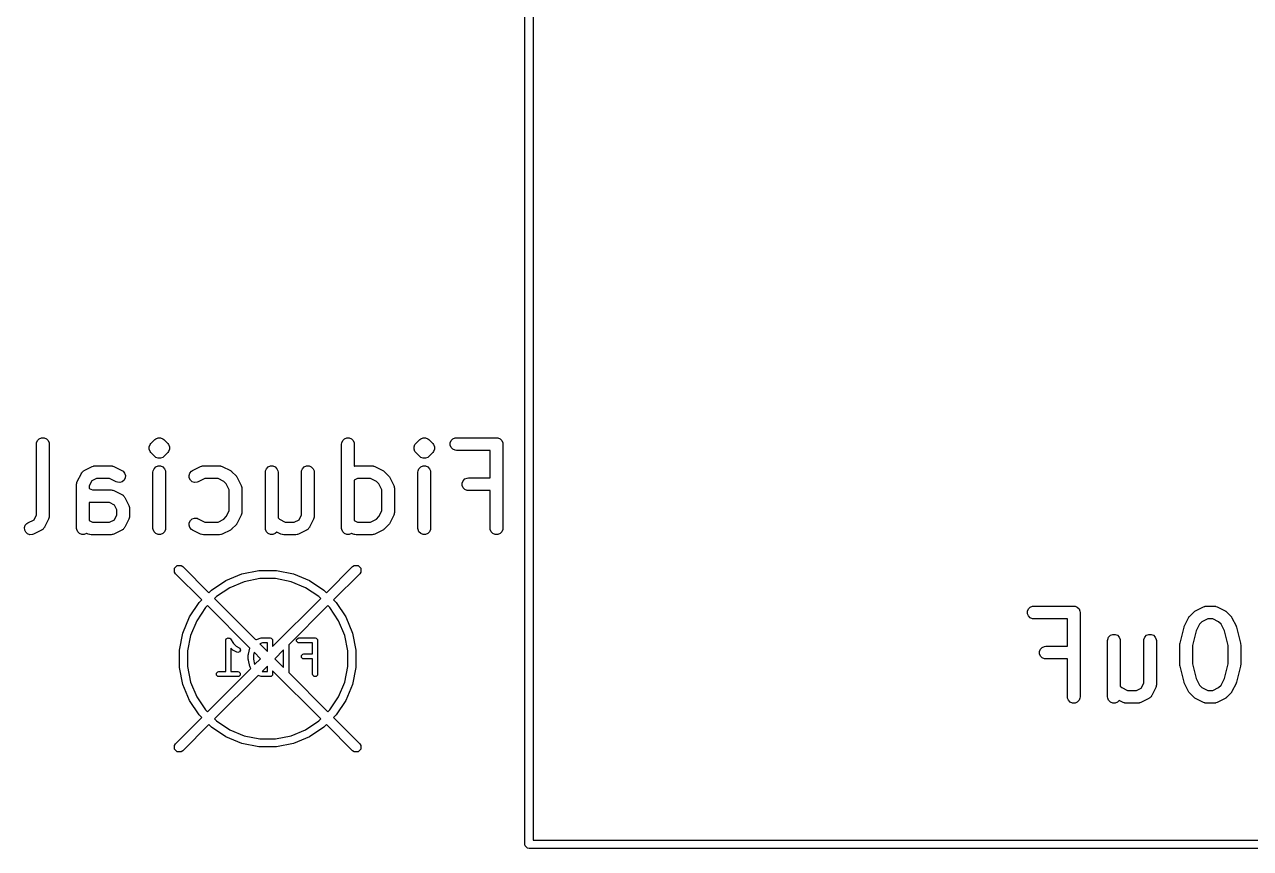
# Model space of a CAD drawing. Header units: inches. Extents: x -1.72 to 1.71, y -2.13 to 2.13.
# Drawn here: x -1.724 to -1.151, y 0.73 to 1.115 of the extents above; entities that cross this region are included whole.
import ezdxf

# ---------------------------------------------------------------- set-up
doc = ezdxf.new("R2010")
doc.units = ezdxf.units.IN
doc.header["$MEASUREMENT"] = 0
doc.layers.add('BLACK', color=250, linetype='CONTINUOUS')

msp = doc.modelspace()

# ---------------------------------------------------------------- linework, layer by layer
at = {"layer": 'BLACK', "linetype": 'CONTINUOUS'}
for p, q in [((-1.49016, 0.73228), (-1.49016, 1.99213)), ((-1.48622, 1.99016), (-1.48622, 0.73425)), ((-1.71686, 0.92156), (-1.7158, 0.922)), ((-1.7158, 0.922), (-1.71465, 0.922)), ((-1.71465, 0.922), (-1.71358, 0.92156)), ((-1.6625, 0.92156), (-1.66143, 0.922)), ((-1.66143, 0.922), (-1.66028, 0.922)), ((-1.66028, 0.922), (-1.66028, 0.922)), ((-1.66028, 0.922), (-1.65921, 0.92156)), ((-1.57438, 0.92156), (-1.57332, 0.922)), ((-1.57332, 0.922), (-1.57216, 0.922)), ((-1.57216, 0.922), (-1.5711, 0.92156)), ((-1.53876, 0.92156), (-1.5377, 0.922)), ((-1.5377, 0.922), (-1.53654, 0.922)), ((-1.53654, 0.922), (-1.53654, 0.922)), ((-1.53654, 0.922), (-1.53548, 0.92156)), ((-1.52376, 0.92156), (-1.5227, 0.922)), ((-1.5227, 0.922), (-1.52212, 0.92205)), ((-1.52212, 0.92205), (-1.50337, 0.92205)), ((-1.50337, 0.92205), (-1.5028, 0.922)), ((-1.5028, 0.922), (-1.50173, 0.92156)), ((-1.71818, 0.9191), (-1.71812, 0.91968)), ((-1.71818, 0.88605), (-1.71818, 0.9191)), ((-1.71812, 0.91968), (-1.71768, 0.92074)), ((-1.71768, 0.92074), (-1.71686, 0.92156)), ((-1.71358, 0.92156), (-1.71277, 0.92074)), ((-1.71277, 0.92074), (-1.71233, 0.91968)), ((-1.71233, 0.91968), (-1.71227, 0.9191)), ((-1.71227, 0.9191), (-1.71227, 0.88536)), ((-1.66563, 0.9178), (-1.66518, 0.91887)), ((-1.66563, 0.91665), (-1.66563, 0.9178)), ((-1.66518, 0.91559), (-1.66563, 0.91665)), ((-1.66518, 0.91887), (-1.66482, 0.91931)), ((-1.66482, 0.91931), (-1.66294, 0.92119)), ((-1.66294, 0.92119), (-1.6625, 0.92156)), ((-1.65921, 0.92156), (-1.65877, 0.92119)), ((-1.65877, 0.92119), (-1.65689, 0.91931)), ((-1.65689, 0.91931), (-1.65653, 0.91887)), ((-1.65653, 0.91887), (-1.65638, 0.91853)), ((-1.65608, 0.91665), (-1.65653, 0.91559)), ((-1.65638, 0.91853), (-1.65608, 0.9178)), ((-1.65608, 0.9178), (-1.65608, 0.91665)), ((-1.57569, 0.9191), (-1.57564, 0.91968)), ((-1.57569, 0.87973), (-1.57569, 0.9191)), ((-1.57564, 0.91968), (-1.5752, 0.92074)), ((-1.5752, 0.92074), (-1.57438, 0.92156)), ((-1.5711, 0.92156), (-1.57029, 0.92074)), ((-1.57029, 0.92074), (-1.56984, 0.91968)), ((-1.56984, 0.91968), (-1.56979, 0.9191)), ((-1.56979, 0.9191), (-1.56979, 0.90882)), ((-1.54189, 0.9178), (-1.54145, 0.91887)), ((-1.54189, 0.91665), (-1.54189, 0.9178)), ((-1.54145, 0.91559), (-1.54189, 0.91665)), ((-1.54145, 0.91887), (-1.54108, 0.91931)), ((-1.54108, 0.91931), (-1.53921, 0.92119)), ((-1.53921, 0.92119), (-1.53876, 0.92156)), ((-1.53548, 0.92156), (-1.53503, 0.92119)), ((-1.53503, 0.92119), (-1.53316, 0.91931)), ((-1.53316, 0.91931), (-1.53279, 0.91887)), ((-1.53279, 0.91887), (-1.53265, 0.91853)), ((-1.53235, 0.91665), (-1.53279, 0.91559)), ((-1.53265, 0.91853), (-1.53235, 0.9178)), ((-1.53235, 0.9178), (-1.53235, 0.91665)), ((-1.52502, 0.91968), (-1.52458, 0.92074)), ((-1.52502, 0.91853), (-1.52502, 0.91968)), ((-1.52458, 0.91746), (-1.52502, 0.91853)), ((-1.52458, 0.92074), (-1.52376, 0.92156)), ((-1.52376, 0.91665), (-1.52458, 0.91746)), ((-1.5227, 0.91621), (-1.52376, 0.91665)), ((-1.52212, 0.91615), (-1.5227, 0.91621)), ((-1.50633, 0.91615), (-1.52212, 0.91615)), ((-1.50633, 0.90331), (-1.50633, 0.91615)), ((-1.50173, 0.92156), (-1.50092, 0.92074)), ((-1.50092, 0.92074), (-1.50048, 0.91968)), ((-1.50048, 0.91968), (-1.50042, 0.9191)), ((-1.50042, 0.9191), (-1.50042, 0.87973)), ((-1.66482, 0.91514), (-1.66518, 0.91559)), ((-1.66294, 0.91326), (-1.66482, 0.91514)), ((-1.6625, 0.9129), (-1.66294, 0.91326)), ((-1.66143, 0.91246), (-1.6625, 0.9129)), ((-1.66028, 0.91246), (-1.66143, 0.91246)), ((-1.66143, 0.91246), (-1.66143, 0.91246)), ((-1.65921, 0.9129), (-1.66028, 0.91246)), ((-1.66028, 0.91246), (-1.66028, 0.91246)), ((-1.65877, 0.91326), (-1.65921, 0.9129)), ((-1.65689, 0.91514), (-1.65877, 0.91326)), ((-1.65653, 0.91559), (-1.65689, 0.91514)), ((-1.54108, 0.91514), (-1.54145, 0.91559)), ((-1.53921, 0.91326), (-1.54108, 0.91514)), ((-1.53876, 0.9129), (-1.53921, 0.91326)), ((-1.5377, 0.91246), (-1.53876, 0.9129)), ((-1.53654, 0.91246), (-1.5377, 0.91246)), ((-1.5377, 0.91246), (-1.5377, 0.91246)), ((-1.53548, 0.9129), (-1.53654, 0.91246)), ((-1.53654, 0.91246), (-1.53654, 0.91246)), ((-1.53503, 0.91326), (-1.53548, 0.9129)), ((-1.53316, 0.91514), (-1.53503, 0.91326)), ((-1.53279, 0.91559), (-1.53316, 0.91514)), ((-1.69912, 0.90167), (-1.69724, 0.90542)), ((-1.69724, 0.90542), (-1.69718, 0.90552)), ((-1.69718, 0.90552), (-1.69717, 0.90557)), ((-1.69717, 0.90557), (-1.69712, 0.90562)), ((-1.69712, 0.90562), (-1.69693, 0.90591)), ((-1.69693, 0.90591), (-1.69665, 0.90616)), ((-1.69665, 0.90616), (-1.69641, 0.90644)), ((-1.69641, 0.90644), (-1.69612, 0.90662)), ((-1.69612, 0.90662), (-1.69606, 0.90667)), ((-1.69606, 0.90667), (-1.69602, 0.90668)), ((-1.69602, 0.90668), (-1.69592, 0.90674)), ((-1.69592, 0.90674), (-1.69217, 0.90862)), ((-1.69217, 0.90862), (-1.69163, 0.90883)), ((-1.69163, 0.90883), (-1.69153, 0.90883)), ((-1.69153, 0.90883), (-1.69143, 0.90887)), ((-1.69143, 0.90887), (-1.69085, 0.90893)), ((-1.69085, 0.90893), (-1.68335, 0.90893)), ((-1.68335, 0.90893), (-1.68278, 0.90887)), ((-1.68278, 0.90887), (-1.68268, 0.90883)), ((-1.68268, 0.90883), (-1.68257, 0.90883)), ((-1.68257, 0.90883), (-1.68203, 0.90862)), ((-1.68203, 0.90862), (-1.67828, 0.90674)), ((-1.67828, 0.90674), (-1.67779, 0.90644)), ((-1.67779, 0.90644), (-1.67704, 0.90557)), ((-1.67704, 0.90557), (-1.67667, 0.90447)), ((-1.66381, 0.90598), (-1.66375, 0.90655)), ((-1.66381, 0.87973), (-1.66381, 0.90598)), ((-1.66375, 0.90655), (-1.66331, 0.90762)), ((-1.66331, 0.90762), (-1.6625, 0.90843)), ((-1.6625, 0.90843), (-1.66143, 0.90887)), ((-1.66143, 0.90887), (-1.66028, 0.90887)), ((-1.66028, 0.90887), (-1.65921, 0.90843)), ((-1.65921, 0.90843), (-1.6584, 0.90762)), ((-1.6584, 0.90762), (-1.65796, 0.90655)), ((-1.65796, 0.90655), (-1.6579, 0.90598)), ((-1.6579, 0.90598), (-1.6579, 0.87973)), ((-1.64691, 0.90447), (-1.64655, 0.90557)), ((-1.64655, 0.90557), (-1.64579, 0.90644)), ((-1.64579, 0.90644), (-1.6453, 0.90674)), ((-1.6453, 0.90674), (-1.64155, 0.90862)), ((-1.64155, 0.90862), (-1.64101, 0.90883)), ((-1.64101, 0.90883), (-1.64091, 0.90883)), ((-1.64091, 0.90883), (-1.64081, 0.90887)), ((-1.64081, 0.90887), (-1.64023, 0.90893)), ((-1.64023, 0.90893), (-1.63273, 0.90893)), ((-1.63273, 0.90893), (-1.63216, 0.90887)), ((-1.63216, 0.90887), (-1.63206, 0.90883)), ((-1.63206, 0.90883), (-1.63195, 0.90883)), ((-1.63195, 0.90883), (-1.63141, 0.90862)), ((-1.63141, 0.90862), (-1.62766, 0.90674)), ((-1.62766, 0.90674), (-1.62742, 0.90659)), ((-1.62742, 0.90659), (-1.62734, 0.90656)), ((-1.62734, 0.90656), (-1.62726, 0.90649)), ((-1.62726, 0.90649), (-1.62717, 0.90644)), ((-1.62717, 0.90644), (-1.62712, 0.90638)), ((-1.62712, 0.90638), (-1.6269, 0.90619)), ((-1.6269, 0.90619), (-1.62502, 0.90432)), ((-1.61131, 0.90598), (-1.61126, 0.90655)), ((-1.61131, 0.87973), (-1.61131, 0.90598)), ((-1.61126, 0.90655), (-1.61082, 0.90762)), ((-1.61082, 0.90762), (-1.61, 0.90843)), ((-1.61, 0.90843), (-1.60894, 0.90887)), ((-1.60894, 0.90887), (-1.60779, 0.90887)), ((-1.60779, 0.90887), (-1.60672, 0.90843)), ((-1.60672, 0.90843), (-1.60591, 0.90762)), ((-1.60591, 0.90762), (-1.60547, 0.90655)), ((-1.60547, 0.90655), (-1.60541, 0.90598)), ((-1.60541, 0.90598), (-1.60541, 0.8847)), ((-1.59444, 0.90598), (-1.59438, 0.90655)), ((-1.59444, 0.88605), (-1.59444, 0.90598)), ((-1.59438, 0.90655), (-1.59394, 0.90762)), ((-1.59394, 0.90762), (-1.59313, 0.90843)), ((-1.59313, 0.90843), (-1.59206, 0.90887)), ((-1.59206, 0.90887), (-1.59091, 0.90887)), ((-1.59091, 0.90887), (-1.58985, 0.90843)), ((-1.58985, 0.90843), (-1.58903, 0.90762)), ((-1.58903, 0.90762), (-1.58859, 0.90655)), ((-1.58859, 0.90655), (-1.58854, 0.90598)), ((-1.58854, 0.90598), (-1.58854, 0.88536)), ((-1.56979, 0.90882), (-1.56977, 0.90883)), ((-1.56977, 0.90883), (-1.56967, 0.90883)), ((-1.56967, 0.90883), (-1.56957, 0.90887)), ((-1.56957, 0.90887), (-1.56899, 0.90893)), ((-1.56899, 0.90893), (-1.56149, 0.90893)), ((-1.56149, 0.90893), (-1.56092, 0.90887)), ((-1.56092, 0.90887), (-1.56082, 0.90883)), ((-1.56082, 0.90883), (-1.56071, 0.90883)), ((-1.56071, 0.90883), (-1.56017, 0.90862)), ((-1.56017, 0.90862), (-1.55642, 0.90674)), ((-1.55642, 0.90674), (-1.55617, 0.90659)), ((-1.55617, 0.90659), (-1.5561, 0.90656)), ((-1.5561, 0.90656), (-1.55602, 0.90649)), ((-1.55602, 0.90649), (-1.55593, 0.90644)), ((-1.55593, 0.90644), (-1.55588, 0.90638)), ((-1.55588, 0.90638), (-1.55565, 0.90619)), ((-1.55565, 0.90619), (-1.55378, 0.90432)), ((-1.54007, 0.90598), (-1.54002, 0.90655)), ((-1.54007, 0.87973), (-1.54007, 0.90598)), ((-1.54002, 0.90655), (-1.53958, 0.90762)), ((-1.53958, 0.90762), (-1.53876, 0.90843)), ((-1.53876, 0.90843), (-1.5377, 0.90887)), ((-1.5377, 0.90887), (-1.53654, 0.90887)), ((-1.53654, 0.90887), (-1.53548, 0.90843)), ((-1.53548, 0.90843), (-1.53467, 0.90762)), ((-1.53467, 0.90762), (-1.53422, 0.90655)), ((-1.53422, 0.90655), (-1.53417, 0.90598)), ((-1.53417, 0.90598), (-1.53417, 0.87973)), ((-1.69943, 0.90035), (-1.69937, 0.90093)), ((-1.69943, 0.87973), (-1.69943, 0.90035)), ((-1.69937, 0.90093), (-1.69933, 0.90103)), ((-1.69933, 0.90103), (-1.69932, 0.90113)), ((-1.69932, 0.90113), (-1.69912, 0.90167)), ((-1.6924, 0.9019), (-1.69352, 0.89966)), ((-1.69352, 0.89966), (-1.69352, 0.89843)), ((-1.69015, 0.90303), (-1.6924, 0.9019)), ((-1.68405, 0.90303), (-1.69015, 0.90303)), ((-1.68092, 0.90146), (-1.68405, 0.90303)), ((-1.68038, 0.90126), (-1.68092, 0.90146)), ((-1.67923, 0.90117), (-1.68038, 0.90126)), ((-1.67814, 0.90154), (-1.67923, 0.90117)), ((-1.67727, 0.90229), (-1.67814, 0.90154)), ((-1.67675, 0.90332), (-1.67727, 0.90229)), ((-1.67667, 0.90447), (-1.67675, 0.90332)), ((-1.64683, 0.90332), (-1.64691, 0.90447)), ((-1.64631, 0.90229), (-1.64683, 0.90332)), ((-1.64544, 0.90154), (-1.64631, 0.90229)), ((-1.64435, 0.90117), (-1.64544, 0.90154)), ((-1.6432, 0.90126), (-1.64435, 0.90117)), ((-1.64266, 0.90146), (-1.6432, 0.90126)), ((-1.63954, 0.90303), (-1.64266, 0.90146)), ((-1.63343, 0.90303), (-1.63954, 0.90303)), ((-1.63073, 0.90168), (-1.63343, 0.90303)), ((-1.62954, 0.90048), (-1.63073, 0.90168)), ((-1.62819, 0.89778), (-1.62954, 0.90048)), ((-1.62502, 0.90432), (-1.62484, 0.90409)), ((-1.62484, 0.90409), (-1.62478, 0.90404)), ((-1.62478, 0.90404), (-1.62472, 0.90395)), ((-1.62472, 0.90395), (-1.62465, 0.90387)), ((-1.62465, 0.90387), (-1.62462, 0.9038)), ((-1.62462, 0.9038), (-1.62447, 0.90355)), ((-1.62447, 0.90355), (-1.62259, 0.8998)), ((-1.62259, 0.8998), (-1.62239, 0.89926)), ((-1.62239, 0.89926), (-1.62238, 0.89915)), ((-1.62238, 0.89915), (-1.62234, 0.89906)), ((-1.62234, 0.89906), (-1.62228, 0.89848)), ((-1.56829, 0.90303), (-1.56979, 0.90228)), ((-1.56979, 0.90228), (-1.56979, 0.88343)), ((-1.56219, 0.90303), (-1.56829, 0.90303)), ((-1.55949, 0.90168), (-1.56219, 0.90303)), ((-1.55829, 0.90048), (-1.55949, 0.90168)), ((-1.55695, 0.89778), (-1.55829, 0.90048)), ((-1.55378, 0.90432), (-1.55359, 0.90409)), ((-1.55359, 0.90409), (-1.55354, 0.90404)), ((-1.55354, 0.90404), (-1.55348, 0.90395)), ((-1.55348, 0.90395), (-1.55341, 0.90387)), ((-1.55341, 0.90387), (-1.55338, 0.9038)), ((-1.55338, 0.9038), (-1.55323, 0.90355)), ((-1.55323, 0.90355), (-1.55135, 0.8998)), ((-1.55135, 0.8998), (-1.55115, 0.89926)), ((-1.55115, 0.89926), (-1.55114, 0.89915)), ((-1.55114, 0.89915), (-1.5511, 0.89906)), ((-1.5511, 0.89906), (-1.55104, 0.89848)), ((-1.51939, 0.90093), (-1.51895, 0.90199)), ((-1.51939, 0.89978), (-1.51939, 0.90093)), ((-1.51895, 0.89871), (-1.51939, 0.89978)), ((-1.51895, 0.90199), (-1.51814, 0.90281)), ((-1.51814, 0.90281), (-1.51707, 0.90325)), ((-1.51707, 0.90325), (-1.5165, 0.90331)), ((-1.5165, 0.90331), (-1.50633, 0.90331)), ((-1.69352, 0.89843), (-1.69203, 0.89768)), ((-1.69203, 0.89768), (-1.68335, 0.89768)), ((-1.68335, 0.89768), (-1.68278, 0.89763)), ((-1.68278, 0.89763), (-1.68268, 0.89759)), ((-1.68268, 0.89759), (-1.68257, 0.89758)), ((-1.68257, 0.89758), (-1.68203, 0.89737)), ((-1.68203, 0.89737), (-1.67828, 0.8955)), ((-1.67828, 0.8955), (-1.67819, 0.89544)), ((-1.67819, 0.89544), (-1.67814, 0.89542)), ((-1.67814, 0.89542), (-1.67808, 0.89537)), ((-1.67808, 0.89537), (-1.67779, 0.89519)), ((-1.67779, 0.89519), (-1.67755, 0.89491)), ((-1.67755, 0.89491), (-1.67727, 0.89467)), ((-1.67727, 0.89467), (-1.67709, 0.89437)), ((-1.67709, 0.89437), (-1.67704, 0.89432)), ((-1.67704, 0.89432), (-1.67702, 0.89427)), ((-1.67702, 0.89427), (-1.67696, 0.89418)), ((-1.67696, 0.89418), (-1.67509, 0.89043)), ((-1.62819, 0.88793), (-1.62819, 0.89778)), ((-1.62228, 0.89848), (-1.62228, 0.88723)), ((-1.55695, 0.88793), (-1.55695, 0.89778)), ((-1.55104, 0.89848), (-1.55104, 0.88723)), ((-1.51814, 0.8979), (-1.51895, 0.89871)), ((-1.51707, 0.89746), (-1.51814, 0.8979)), ((-1.5165, 0.8974), (-1.51707, 0.89746)), ((-1.50633, 0.8974), (-1.5165, 0.8974)), ((-1.50633, 0.87973), (-1.50633, 0.8974)), ((-1.69351, 0.89188), (-1.69352, 0.89189)), ((-1.69352, 0.89189), (-1.69352, 0.88343)), ((-1.6934, 0.89187), (-1.69351, 0.89188)), ((-1.6933, 0.89183), (-1.6934, 0.89187)), ((-1.69273, 0.89178), (-1.6933, 0.89183)), ((-1.68405, 0.89178), (-1.69273, 0.89178)), ((-1.6818, 0.89065), (-1.68405, 0.89178)), ((-1.68068, 0.88841), (-1.6818, 0.89065)), ((-1.68068, 0.88605), (-1.68068, 0.88841)), ((-1.67509, 0.89043), (-1.67488, 0.88989)), ((-1.67488, 0.88989), (-1.67487, 0.88978)), ((-1.67487, 0.88978), (-1.67483, 0.88968)), ((-1.67483, 0.88968), (-1.67478, 0.88911)), ((-1.67478, 0.88911), (-1.67478, 0.88536)), ((-1.62954, 0.88523), (-1.62819, 0.88793)), ((-1.55829, 0.88523), (-1.55695, 0.88793)), ((-1.72341, 0.88119), (-1.72266, 0.88206)), ((-1.72266, 0.88206), (-1.72217, 0.88237)), ((-1.72217, 0.88237), (-1.7193, 0.88381)), ((-1.7193, 0.88381), (-1.71818, 0.88605)), ((-1.71258, 0.88404), (-1.71446, 0.88029)), ((-1.71238, 0.88458), (-1.71258, 0.88404)), ((-1.71237, 0.88468), (-1.71238, 0.88458)), ((-1.71233, 0.88478), (-1.71237, 0.88468)), ((-1.71227, 0.88536), (-1.71233, 0.88478)), ((-1.69352, 0.88343), (-1.69203, 0.88268)), ((-1.69203, 0.88268), (-1.68405, 0.88268)), ((-1.68405, 0.88268), (-1.6818, 0.88381)), ((-1.6818, 0.88381), (-1.68068, 0.88605)), ((-1.67509, 0.88404), (-1.67696, 0.88029)), ((-1.67488, 0.88458), (-1.67509, 0.88404)), ((-1.67487, 0.88468), (-1.67488, 0.88458)), ((-1.67483, 0.88478), (-1.67487, 0.88468)), ((-1.67478, 0.88536), (-1.67483, 0.88478)), ((-1.64691, 0.88124), (-1.64683, 0.88239)), ((-1.64683, 0.88239), (-1.64631, 0.88342)), ((-1.64631, 0.88342), (-1.64544, 0.88417)), ((-1.64544, 0.88417), (-1.64435, 0.88454)), ((-1.64435, 0.88454), (-1.6432, 0.88445)), ((-1.6432, 0.88445), (-1.64266, 0.88425)), ((-1.64266, 0.88425), (-1.63954, 0.88268)), ((-1.63954, 0.88268), (-1.63343, 0.88268)), ((-1.63343, 0.88268), (-1.63073, 0.88403)), ((-1.63073, 0.88403), (-1.62954, 0.88523)), ((-1.62484, 0.88162), (-1.62502, 0.88139)), ((-1.62478, 0.88167), (-1.62484, 0.88162)), ((-1.62472, 0.88176), (-1.62478, 0.88167)), ((-1.62465, 0.88184), (-1.62472, 0.88176)), ((-1.62462, 0.88191), (-1.62465, 0.88184)), ((-1.62447, 0.88216), (-1.62462, 0.88191)), ((-1.62259, 0.88591), (-1.62447, 0.88216)), ((-1.62239, 0.88645), (-1.62259, 0.88591)), ((-1.62238, 0.88656), (-1.62239, 0.88645)), ((-1.62234, 0.88665), (-1.62238, 0.88656)), ((-1.62228, 0.88723), (-1.62234, 0.88665)), ((-1.60541, 0.8847), (-1.60474, 0.88403)), ((-1.60474, 0.88403), (-1.60204, 0.88268)), ((-1.60204, 0.88268), (-1.59781, 0.88268)), ((-1.59781, 0.88268), (-1.59556, 0.88381)), ((-1.59556, 0.88381), (-1.59444, 0.88605)), ((-1.58885, 0.88404), (-1.59072, 0.88029)), ((-1.58864, 0.88458), (-1.58885, 0.88404)), ((-1.58863, 0.88468), (-1.58864, 0.88458)), ((-1.58859, 0.88478), (-1.58863, 0.88468)), ((-1.58854, 0.88536), (-1.58859, 0.88478)), ((-1.56979, 0.88343), (-1.56829, 0.88268)), ((-1.56829, 0.88268), (-1.56219, 0.88268)), ((-1.56219, 0.88268), (-1.55949, 0.88403)), ((-1.55949, 0.88403), (-1.55829, 0.88523)), ((-1.55359, 0.88162), (-1.55378, 0.88139)), ((-1.55354, 0.88167), (-1.55359, 0.88162)), ((-1.55348, 0.88176), (-1.55354, 0.88167)), ((-1.55341, 0.88184), (-1.55348, 0.88176)), ((-1.55338, 0.88191), (-1.55341, 0.88184)), ((-1.55323, 0.88216), (-1.55338, 0.88191)), ((-1.55135, 0.88591), (-1.55323, 0.88216)), ((-1.55115, 0.88645), (-1.55135, 0.88591)), ((-1.55114, 0.88656), (-1.55115, 0.88645)), ((-1.5511, 0.88665), (-1.55114, 0.88656)), ((-1.55104, 0.88723), (-1.5511, 0.88665)), ((-1.72378, 0.8801), (-1.72341, 0.88119)), ((-1.7237, 0.87895), (-1.72378, 0.8801)), ((-1.72318, 0.87792), (-1.7237, 0.87895)), ((-1.72231, 0.87717), (-1.72318, 0.87792)), ((-1.72122, 0.8768), (-1.72231, 0.87717)), ((-1.72007, 0.87688), (-1.72122, 0.8768)), ((-1.71953, 0.87709), (-1.72007, 0.87688)), ((-1.71578, 0.87897), (-1.71953, 0.87709)), ((-1.71568, 0.87903), (-1.71578, 0.87897)), ((-1.71564, 0.87904), (-1.71568, 0.87903)), ((-1.71558, 0.87909), (-1.71564, 0.87904)), ((-1.71529, 0.87927), (-1.71558, 0.87909)), ((-1.71504, 0.87955), (-1.71529, 0.87927)), ((-1.71477, 0.8798), (-1.71504, 0.87955)), ((-1.71458, 0.88009), (-1.71477, 0.8798)), ((-1.71453, 0.88014), (-1.71458, 0.88009)), ((-1.71452, 0.88019), (-1.71453, 0.88014)), ((-1.71446, 0.88029), (-1.71452, 0.88019)), ((-1.69937, 0.87916), (-1.69943, 0.87973)), ((-1.69893, 0.87809), (-1.69937, 0.87916)), ((-1.69812, 0.87728), (-1.69893, 0.87809)), ((-1.69705, 0.87684), (-1.69812, 0.87728)), ((-1.6959, 0.87684), (-1.69705, 0.87684)), ((-1.69483, 0.87728), (-1.6959, 0.87684)), ((-1.6947, 0.87742), (-1.69483, 0.87728)), ((-1.69405, 0.87709), (-1.6947, 0.87742)), ((-1.69351, 0.87688), (-1.69405, 0.87709)), ((-1.6934, 0.87688), (-1.69351, 0.87688)), ((-1.6933, 0.87684), (-1.6934, 0.87688)), ((-1.69273, 0.87678), (-1.6933, 0.87684)), ((-1.68335, 0.87678), (-1.69273, 0.87678)), ((-1.68278, 0.87684), (-1.68335, 0.87678)), ((-1.68268, 0.87688), (-1.68278, 0.87684)), ((-1.68257, 0.87688), (-1.68268, 0.87688)), ((-1.68203, 0.87709), (-1.68257, 0.87688)), ((-1.67828, 0.87897), (-1.68203, 0.87709)), ((-1.67819, 0.87903), (-1.67828, 0.87897)), ((-1.67814, 0.87904), (-1.67819, 0.87903)), ((-1.67808, 0.87909), (-1.67814, 0.87904)), ((-1.67779, 0.87927), (-1.67808, 0.87909)), ((-1.67755, 0.87955), (-1.67779, 0.87927)), ((-1.67727, 0.8798), (-1.67755, 0.87955)), ((-1.67709, 0.88009), (-1.67727, 0.8798)), ((-1.67704, 0.88014), (-1.67709, 0.88009)), ((-1.67702, 0.88019), (-1.67704, 0.88014)), ((-1.67696, 0.88029), (-1.67702, 0.88019)), ((-1.66375, 0.87916), (-1.66381, 0.87973)), ((-1.66331, 0.87809), (-1.66375, 0.87916)), ((-1.6625, 0.87728), (-1.66331, 0.87809)), ((-1.66143, 0.87684), (-1.6625, 0.87728)), ((-1.66028, 0.87684), (-1.66143, 0.87684)), ((-1.65921, 0.87728), (-1.66028, 0.87684)), ((-1.6584, 0.87809), (-1.65921, 0.87728)), ((-1.65796, 0.87916), (-1.6584, 0.87809)), ((-1.6579, 0.87973), (-1.65796, 0.87916)), ((-1.64655, 0.88014), (-1.64691, 0.88124)), ((-1.64579, 0.87927), (-1.64655, 0.88014)), ((-1.6453, 0.87897), (-1.64579, 0.87927)), ((-1.64155, 0.87709), (-1.6453, 0.87897)), ((-1.64101, 0.87688), (-1.64155, 0.87709)), ((-1.64091, 0.87688), (-1.64101, 0.87688)), ((-1.64081, 0.87684), (-1.64091, 0.87688)), ((-1.64023, 0.87678), (-1.64081, 0.87684)), ((-1.63273, 0.87678), (-1.64023, 0.87678)), ((-1.63216, 0.87684), (-1.63273, 0.87678)), ((-1.63206, 0.87688), (-1.63216, 0.87684)), ((-1.63195, 0.87688), (-1.63206, 0.87688)), ((-1.63141, 0.87709), (-1.63195, 0.87688)), ((-1.62766, 0.87897), (-1.63141, 0.87709)), ((-1.62742, 0.87912), (-1.62766, 0.87897)), ((-1.62734, 0.87915), (-1.62742, 0.87912)), ((-1.62726, 0.87922), (-1.62734, 0.87915)), ((-1.62717, 0.87927), (-1.62726, 0.87922)), ((-1.62712, 0.87933), (-1.62717, 0.87927)), ((-1.6269, 0.87952), (-1.62712, 0.87933)), ((-1.62502, 0.88139), (-1.6269, 0.87952)), ((-1.61126, 0.87916), (-1.61131, 0.87973)), ((-1.61082, 0.87809), (-1.61126, 0.87916)), ((-1.61, 0.87728), (-1.61082, 0.87809)), ((-1.60894, 0.87684), (-1.61, 0.87728)), ((-1.60779, 0.87684), (-1.60894, 0.87684)), ((-1.60672, 0.87728), (-1.60779, 0.87684)), ((-1.60596, 0.87804), (-1.60672, 0.87728)), ((-1.60406, 0.87709), (-1.60596, 0.87804)), ((-1.60352, 0.87688), (-1.60406, 0.87709)), ((-1.60341, 0.87688), (-1.60352, 0.87688)), ((-1.60331, 0.87684), (-1.60341, 0.87688)), ((-1.60274, 0.87678), (-1.60331, 0.87684)), ((-1.59711, 0.87678), (-1.60274, 0.87678)), ((-1.59654, 0.87684), (-1.59711, 0.87678)), ((-1.59644, 0.87688), (-1.59654, 0.87684)), ((-1.59633, 0.87688), (-1.59644, 0.87688)), ((-1.59579, 0.87709), (-1.59633, 0.87688)), ((-1.59204, 0.87897), (-1.59579, 0.87709)), ((-1.59195, 0.87903), (-1.59204, 0.87897)), ((-1.5919, 0.87904), (-1.59195, 0.87903)), ((-1.59184, 0.87909), (-1.5919, 0.87904)), ((-1.59155, 0.87927), (-1.59184, 0.87909)), ((-1.59131, 0.87955), (-1.59155, 0.87927)), ((-1.59103, 0.8798), (-1.59131, 0.87955)), ((-1.59085, 0.88009), (-1.59103, 0.8798)), ((-1.5908, 0.88014), (-1.59085, 0.88009)), ((-1.59078, 0.88019), (-1.5908, 0.88014)), ((-1.59072, 0.88029), (-1.59078, 0.88019)), ((-1.57564, 0.87916), (-1.57569, 0.87973)), ((-1.5752, 0.87809), (-1.57564, 0.87916)), ((-1.57438, 0.87728), (-1.5752, 0.87809)), ((-1.57332, 0.87684), (-1.57438, 0.87728)), ((-1.57216, 0.87684), (-1.57332, 0.87684)), ((-1.5711, 0.87728), (-1.57216, 0.87684)), ((-1.57096, 0.87742), (-1.5711, 0.87728)), ((-1.57031, 0.87709), (-1.57096, 0.87742)), ((-1.56977, 0.87688), (-1.57031, 0.87709)), ((-1.56967, 0.87688), (-1.56977, 0.87688)), ((-1.56957, 0.87684), (-1.56967, 0.87688)), ((-1.56899, 0.87678), (-1.56957, 0.87684)), ((-1.56149, 0.87678), (-1.56899, 0.87678)), ((-1.56092, 0.87684), (-1.56149, 0.87678)), ((-1.56082, 0.87688), (-1.56092, 0.87684)), ((-1.56071, 0.87688), (-1.56082, 0.87688)), ((-1.56017, 0.87709), (-1.56071, 0.87688)), ((-1.55642, 0.87897), (-1.56017, 0.87709)), ((-1.55617, 0.87912), (-1.55642, 0.87897)), ((-1.5561, 0.87915), (-1.55617, 0.87912)), ((-1.55602, 0.87922), (-1.5561, 0.87915)), ((-1.55593, 0.87927), (-1.55602, 0.87922)), ((-1.55588, 0.87933), (-1.55593, 0.87927)), ((-1.55565, 0.87952), (-1.55588, 0.87933)), ((-1.55378, 0.88139), (-1.55565, 0.87952)), ((-1.54002, 0.87916), (-1.54007, 0.87973)), ((-1.53958, 0.87809), (-1.54002, 0.87916)), ((-1.53876, 0.87728), (-1.53958, 0.87809)), ((-1.5377, 0.87684), (-1.53876, 0.87728)), ((-1.53654, 0.87684), (-1.5377, 0.87684)), ((-1.53548, 0.87728), (-1.53654, 0.87684)), ((-1.53467, 0.87809), (-1.53548, 0.87728)), ((-1.53422, 0.87916), (-1.53467, 0.87809)), ((-1.53417, 0.87973), (-1.53422, 0.87916)), ((-1.50627, 0.87916), (-1.50633, 0.87973)), ((-1.50583, 0.87809), (-1.50627, 0.87916)), ((-1.50502, 0.87728), (-1.50583, 0.87809)), ((-1.50395, 0.87684), (-1.50502, 0.87728)), ((-1.5028, 0.87684), (-1.50395, 0.87684)), ((-1.50173, 0.87728), (-1.5028, 0.87684)), ((-1.50092, 0.87809), (-1.50173, 0.87728)), ((-1.50048, 0.87916), (-1.50092, 0.87809)), ((-1.50042, 0.87973), (-1.50048, 0.87916)), ((-1.65376, 0.86114), (-1.65248, 0.86242)), ((-1.65376, 0.85933), (-1.65376, 0.86114)), ((-1.65325, 0.85857), (-1.65376, 0.85933)), ((-1.65248, 0.86242), (-1.65067, 0.86242)), ((-1.65067, 0.86242), (-1.6499, 0.86191)), ((-1.6499, 0.86191), (-1.63766, 0.84966)), ((-1.62224, 0.85846), (-1.61429, 0.86004)), ((-1.61429, 0.86004), (-1.60618, 0.86004)), ((-1.60618, 0.86004), (-1.59824, 0.85846)), ((-1.58282, 0.84966), (-1.57057, 0.86191)), ((-1.57057, 0.86191), (-1.5698, 0.86242)), ((-1.5698, 0.86242), (-1.56799, 0.86242)), ((-1.56799, 0.86242), (-1.56672, 0.86114)), ((-1.56672, 0.85933), (-1.56723, 0.85857)), ((-1.56672, 0.86114), (-1.56672, 0.85933)), ((-1.641, 0.84632), (-1.65325, 0.85857)), ((-1.63646, 0.85085), (-1.62972, 0.85535)), ((-1.62972, 0.85535), (-1.62224, 0.85846)), ((-1.62115, 0.85486), (-1.62795, 0.85204)), ((-1.61392, 0.8563), (-1.62115, 0.85486)), ((-1.60655, 0.8563), (-1.61392, 0.8563)), ((-1.59933, 0.85486), (-1.60655, 0.8563)), ((-1.59252, 0.85204), (-1.59933, 0.85486)), ((-1.59824, 0.85846), (-1.59075, 0.85535)), ((-1.59075, 0.85535), (-1.58401, 0.85085)), ((-1.56723, 0.85857), (-1.57948, 0.84632)), ((-1.63766, 0.84966), (-1.63646, 0.85085)), ((-1.63408, 0.84795), (-1.63501, 0.84701)), ((-1.62795, 0.85204), (-1.63408, 0.84795)), ((-1.58639, 0.84795), (-1.59252, 0.85204)), ((-1.58546, 0.84701), (-1.58639, 0.84795)), ((-1.58401, 0.85085), (-1.58282, 0.84966)), ((-1.64669, 0.83838), (-1.64219, 0.84512)), ((-1.63929, 0.84274), (-1.64338, 0.83661)), ((-1.64219, 0.84512), (-1.641, 0.84632)), ((-1.63835, 0.84367), (-1.63929, 0.84274)), ((-1.61854, 0.82387), (-1.63835, 0.84367)), ((-1.63501, 0.84701), (-1.61572, 0.82772)), ((-1.60793, 0.82454), (-1.58546, 0.84701)), ((-1.58212, 0.84367), (-1.60043, 0.82536)), ((-1.58118, 0.84274), (-1.58212, 0.84367)), ((-1.57709, 0.83661), (-1.58118, 0.84274)), ((-1.57948, 0.84632), (-1.57828, 0.84512)), ((-1.57828, 0.84512), (-1.57378, 0.83838)), ((-1.25547, 0.84106), (-1.25503, 0.84213)), ((-1.25503, 0.84213), (-1.25422, 0.84294)), ((-1.25422, 0.84294), (-1.25315, 0.84338)), ((-1.25315, 0.84338), (-1.25258, 0.84344)), ((-1.25258, 0.84344), (-1.23383, 0.84344)), ((-1.23383, 0.84344), (-1.23325, 0.84338)), ((-1.23325, 0.84338), (-1.23219, 0.84294)), ((-1.23219, 0.84294), (-1.23138, 0.84213)), ((-1.23138, 0.84213), (-1.23093, 0.84106)), ((-1.17703, 0.84125), (-1.17328, 0.84313)), ((-1.17328, 0.84313), (-1.17274, 0.84334)), ((-1.17274, 0.84334), (-1.17264, 0.84334)), ((-1.17264, 0.84334), (-1.17254, 0.84338)), ((-1.17254, 0.84338), (-1.17196, 0.84344)), ((-1.17196, 0.84344), (-1.16821, 0.84344)), ((-1.16821, 0.84344), (-1.16764, 0.84338)), ((-1.16764, 0.84338), (-1.16754, 0.84334)), ((-1.16754, 0.84334), (-1.16743, 0.84334)), ((-1.16743, 0.84334), (-1.16689, 0.84313)), ((-1.16689, 0.84313), (-1.16314, 0.84125)), ((-1.64979, 0.8309), (-1.64669, 0.83838)), ((-1.64338, 0.83661), (-1.6462, 0.82981)), ((-1.57427, 0.82981), (-1.57709, 0.83661)), ((-1.57378, 0.83838), (-1.57068, 0.8309)), ((-1.25547, 0.83991), (-1.25547, 0.84106)), ((-1.25503, 0.83885), (-1.25547, 0.83991)), ((-1.25422, 0.83803), (-1.25503, 0.83885)), ((-1.25315, 0.83759), (-1.25422, 0.83803)), ((-1.25258, 0.83753), (-1.25315, 0.83759)), ((-1.23678, 0.83753), (-1.25258, 0.83753)), ((-1.23678, 0.82469), (-1.23678, 0.83753)), ((-1.23093, 0.84106), (-1.23088, 0.84049)), ((-1.23088, 0.84049), (-1.23088, 0.80112)), ((-1.1821, 0.83431), (-1.18023, 0.83806)), ((-1.18023, 0.83806), (-1.18007, 0.83831)), ((-1.18007, 0.83831), (-1.18004, 0.83838)), ((-1.18004, 0.83838), (-1.17998, 0.83846)), ((-1.17998, 0.83846), (-1.17992, 0.83855)), ((-1.17992, 0.83855), (-1.17986, 0.8386)), ((-1.17986, 0.8386), (-1.17968, 0.83883)), ((-1.17968, 0.83883), (-1.1778, 0.8407)), ((-1.1778, 0.8407), (-1.17757, 0.84089)), ((-1.17757, 0.84089), (-1.17752, 0.84095)), ((-1.17752, 0.84095), (-1.17743, 0.841)), ((-1.17743, 0.841), (-1.17735, 0.84107)), ((-1.17735, 0.84107), (-1.17728, 0.8411)), ((-1.17728, 0.8411), (-1.17703, 0.84125)), ((-1.17396, 0.83619), (-1.17516, 0.83499)), ((-1.17127, 0.83753), (-1.17396, 0.83619)), ((-1.16891, 0.83753), (-1.17127, 0.83753)), ((-1.16621, 0.83619), (-1.16891, 0.83753)), ((-1.16502, 0.83499), (-1.16621, 0.83619)), ((-1.16314, 0.84125), (-1.1629, 0.8411)), ((-1.1629, 0.8411), (-1.16282, 0.84107)), ((-1.16282, 0.84107), (-1.16274, 0.841)), ((-1.16274, 0.841), (-1.16265, 0.84095)), ((-1.16265, 0.84095), (-1.1626, 0.84089)), ((-1.1626, 0.84089), (-1.16238, 0.8407)), ((-1.16238, 0.8407), (-1.1605, 0.83883)), ((-1.1605, 0.83883), (-1.16032, 0.8386)), ((-1.16032, 0.8386), (-1.16026, 0.83855)), ((-1.16026, 0.83855), (-1.1602, 0.83846)), ((-1.1602, 0.83846), (-1.16013, 0.83838)), ((-1.16013, 0.83838), (-1.1601, 0.83831)), ((-1.1601, 0.83831), (-1.15995, 0.83806)), ((-1.15995, 0.83806), (-1.15807, 0.83431)), ((-1.65138, 0.82295), (-1.64979, 0.8309)), ((-1.57068, 0.8309), (-1.5691, 0.82295)), ((-1.21672, 0.82982), (-1.21566, 0.83026)), ((-1.21566, 0.83026), (-1.21451, 0.83026)), ((-1.21451, 0.83026), (-1.21344, 0.82982)), ((-1.19985, 0.82982), (-1.19879, 0.83026)), ((-1.19879, 0.83026), (-1.19763, 0.83026)), ((-1.19763, 0.83026), (-1.19657, 0.82982)), ((-1.1842, 0.82621), (-1.18233, 0.8337)), ((-1.18233, 0.8337), (-1.18231, 0.83375)), ((-1.18231, 0.83377), (-1.18222, 0.83401)), ((-1.18231, 0.83375), (-1.18231, 0.83377)), ((-1.18222, 0.83401), (-1.18213, 0.83425)), ((-1.18213, 0.83425), (-1.18212, 0.83427)), ((-1.18212, 0.83427), (-1.1821, 0.83431)), ((-1.17668, 0.83196), (-1.17838, 0.82513)), ((-1.17516, 0.83499), (-1.17668, 0.83196)), ((-1.1635, 0.83196), (-1.16502, 0.83499)), ((-1.16179, 0.82513), (-1.1635, 0.83196)), ((-1.15807, 0.83431), (-1.15806, 0.83427)), ((-1.15806, 0.83427), (-1.15804, 0.83425)), ((-1.15804, 0.83425), (-1.15796, 0.83401)), ((-1.15796, 0.83401), (-1.15787, 0.83377)), ((-1.15787, 0.83377), (-1.15786, 0.83375)), ((-1.15786, 0.83375), (-1.15785, 0.8337)), ((-1.15785, 0.8337), (-1.15597, 0.82621)), ((-1.6462, 0.82981), (-1.64764, 0.82258)), ((-1.62979, 0.82748), (-1.6297, 0.82794)), ((-1.62979, 0.81292), (-1.62979, 0.82748)), ((-1.6297, 0.82794), (-1.62961, 0.82802)), ((-1.62961, 0.82802), (-1.62959, 0.82814)), ((-1.62959, 0.82814), (-1.6293, 0.82833)), ((-1.6293, 0.82833), (-1.62906, 0.82857)), ((-1.62906, 0.82857), (-1.62894, 0.82857)), ((-1.62894, 0.82857), (-1.62884, 0.82864)), ((-1.62884, 0.82864), (-1.6285, 0.82857)), ((-1.6285, 0.82857), (-1.62816, 0.82857)), ((-1.62816, 0.82857), (-1.62807, 0.82849)), ((-1.62807, 0.82849), (-1.62795, 0.82846)), ((-1.62795, 0.82846), (-1.62763, 0.82814)), ((-1.62763, 0.82814), (-1.62619, 0.82599)), ((-1.62619, 0.82599), (-1.62491, 0.8247)), ((-1.62491, 0.8247), (-1.62358, 0.82404)), ((-1.61572, 0.82772), (-1.61556, 0.82782)), ((-1.61556, 0.82782), (-1.61554, 0.82782)), ((-1.61554, 0.82782), (-1.61548, 0.82785)), ((-1.61548, 0.82785), (-1.61323, 0.8286)), ((-1.61267, 0.8263), (-1.61389, 0.82589)), ((-1.61389, 0.82589), (-1.61029, 0.82229)), ((-1.61323, 0.8286), (-1.61305, 0.82863)), ((-1.61305, 0.82863), (-1.61286, 0.82866)), ((-1.61286, 0.82866), (-1.60911, 0.82866)), ((-1.61029, 0.8263), (-1.61267, 0.8263)), ((-1.61029, 0.82229), (-1.61029, 0.8263)), ((-1.60911, 0.82866), (-1.60866, 0.82857)), ((-1.60866, 0.82857), (-1.60802, 0.82794)), ((-1.60802, 0.82794), (-1.60793, 0.82748)), ((-1.60793, 0.82748), (-1.60793, 0.82454)), ((-1.60043, 0.82536), (-1.60043, 0.81243)), ((-1.5967, 0.82794), (-1.59607, 0.82857)), ((-1.5967, 0.82703), (-1.5967, 0.82794)), ((-1.59607, 0.82639), (-1.5967, 0.82703)), ((-1.59607, 0.82857), (-1.59561, 0.82866)), ((-1.59561, 0.8263), (-1.59607, 0.82639)), ((-1.59561, 0.82866), (-1.58811, 0.82866)), ((-1.5893, 0.8263), (-1.59561, 0.8263)), ((-1.5893, 0.82117), (-1.5893, 0.8263)), ((-1.58811, 0.82866), (-1.58766, 0.82857)), ((-1.58766, 0.82857), (-1.58702, 0.82794)), ((-1.58702, 0.82794), (-1.58693, 0.82748)), ((-1.58693, 0.82748), (-1.58693, 0.81174)), ((-1.57283, 0.82258), (-1.57427, 0.82981)), ((-1.24859, 0.82419), (-1.24753, 0.82464)), ((-1.24753, 0.82464), (-1.24695, 0.82469)), ((-1.24695, 0.82469), (-1.23678, 0.82469)), ((-1.21804, 0.82736), (-1.21798, 0.82794)), ((-1.21804, 0.80112), (-1.21804, 0.82736)), ((-1.21798, 0.82794), (-1.21754, 0.829)), ((-1.21754, 0.829), (-1.21672, 0.82982)), ((-1.21344, 0.82982), (-1.21263, 0.829)), ((-1.21263, 0.829), (-1.21219, 0.82794)), ((-1.21219, 0.82794), (-1.21213, 0.82736)), ((-1.21213, 0.82736), (-1.21213, 0.80609)), ((-1.20116, 0.82736), (-1.20111, 0.82794)), ((-1.20116, 0.80744), (-1.20116, 0.82736)), ((-1.20111, 0.82794), (-1.20066, 0.829)), ((-1.20066, 0.829), (-1.19985, 0.82982)), ((-1.19657, 0.82982), (-1.19575, 0.829)), ((-1.19575, 0.829), (-1.19531, 0.82794)), ((-1.19531, 0.82794), (-1.19526, 0.82736)), ((-1.19526, 0.82736), (-1.19526, 0.80674)), ((-1.18429, 0.82563), (-1.18425, 0.82585)), ((-1.18428, 0.82559), (-1.18429, 0.82563)), ((-1.18429, 0.82549), (-1.18428, 0.82559)), ((-1.18429, 0.81612), (-1.18429, 0.82549)), ((-1.18425, 0.82585), (-1.18423, 0.82607)), ((-1.18423, 0.82607), (-1.18422, 0.82611)), ((-1.18422, 0.82611), (-1.1842, 0.82621)), ((-1.17838, 0.82513), (-1.17838, 0.81648)), ((-1.16179, 0.81648), (-1.16179, 0.82513)), ((-1.15597, 0.82621), (-1.15596, 0.82611)), ((-1.15596, 0.82611), (-1.15594, 0.82607)), ((-1.15594, 0.82607), (-1.15592, 0.82585)), ((-1.15592, 0.82585), (-1.15589, 0.82563)), ((-1.15589, 0.82563), (-1.1559, 0.82559)), ((-1.1559, 0.82559), (-1.15589, 0.82549)), ((-1.15589, 0.82549), (-1.15589, 0.81612)), ((-1.65138, 0.82258), (-1.65138, 0.82295)), ((-1.65138, 0.81485), (-1.65138, 0.82258)), ((-1.64764, 0.82258), (-1.64764, 0.81521)), ((-1.62644, 0.8229), (-1.62743, 0.82388)), ((-1.62743, 0.82388), (-1.62743, 0.81292)), ((-1.62629, 0.82279), (-1.62644, 0.8229)), ((-1.62614, 0.82268), (-1.62629, 0.82279)), ((-1.62464, 0.82193), (-1.62614, 0.82268)), ((-1.62419, 0.82181), (-1.62464, 0.82193)), ((-1.62334, 0.82209), (-1.62419, 0.82181)), ((-1.62358, 0.82404), (-1.62322, 0.82376)), ((-1.62293, 0.8229), (-1.62334, 0.82209)), ((-1.62322, 0.82376), (-1.62293, 0.8229)), ((-1.61929, 0.82073), (-1.61926, 0.82088)), ((-1.61929, 0.81848), (-1.61929, 0.82073)), ((-1.61926, 0.82102), (-1.61854, 0.82387)), ((-1.61926, 0.82088), (-1.61926, 0.82102)), ((-1.6166, 0.82192), (-1.61693, 0.82059)), ((-1.61693, 0.82059), (-1.61693, 0.81863)), ((-1.61693, 0.81863), (-1.61631, 0.81616)), ((-1.61358, 0.8189), (-1.6166, 0.82192)), ((-1.61631, 0.81616), (-1.61358, 0.8189)), ((-1.60279, 0.823), (-1.6069, 0.8189)), ((-1.6069, 0.8189), (-1.60279, 0.8148)), ((-1.60279, 0.8148), (-1.60279, 0.823)), ((-1.59445, 0.82044), (-1.59382, 0.82108)), ((-1.59445, 0.81953), (-1.59445, 0.82044)), ((-1.59382, 0.81889), (-1.59445, 0.81953)), ((-1.59382, 0.82108), (-1.59336, 0.82117)), ((-1.59336, 0.8188), (-1.59382, 0.81889)), ((-1.59336, 0.82117), (-1.5893, 0.82117)), ((-1.5893, 0.8188), (-1.59336, 0.8188)), ((-1.5893, 0.81174), (-1.5893, 0.8188)), ((-1.57283, 0.81521), (-1.57283, 0.82258)), ((-1.5691, 0.82295), (-1.5691, 0.81485)), ((-1.24985, 0.82232), (-1.24941, 0.82338)), ((-1.24985, 0.82116), (-1.24985, 0.82232)), ((-1.24941, 0.8201), (-1.24985, 0.82116)), ((-1.24941, 0.82338), (-1.24859, 0.82419)), ((-1.24859, 0.81928), (-1.24941, 0.8201)), ((-1.24753, 0.81884), (-1.24859, 0.81928)), ((-1.24695, 0.81879), (-1.24753, 0.81884)), ((-1.23678, 0.81879), (-1.24695, 0.81879)), ((-1.23678, 0.80112), (-1.23678, 0.81879)), ((-1.64979, 0.8069), (-1.65138, 0.81485)), ((-1.64764, 0.81521), (-1.6462, 0.80799)), ((-1.63835, 0.79412), (-1.61812, 0.81436)), ((-1.63356, 0.81283), (-1.63311, 0.81292)), ((-1.63311, 0.81292), (-1.62979, 0.81292)), ((-1.62743, 0.81292), (-1.62411, 0.81292)), ((-1.62411, 0.81292), (-1.62366, 0.81283)), ((-1.61926, 0.81834), (-1.61929, 0.81848)), ((-1.61926, 0.8182), (-1.61926, 0.81834)), ((-1.61851, 0.8152), (-1.61926, 0.8182)), ((-1.61845, 0.81508), (-1.61851, 0.8152)), ((-1.61842, 0.81496), (-1.61845, 0.81508)), ((-1.61812, 0.81436), (-1.61842, 0.81496)), ((-1.61029, 0.8155), (-1.61283, 0.81297)), ((-1.61283, 0.81297), (-1.61267, 0.81292)), ((-1.61267, 0.81292), (-1.61029, 0.81292)), ((-1.61029, 0.81292), (-1.61029, 0.8155)), ((-1.58546, 0.79078), (-1.60793, 0.81325)), ((-1.60793, 0.81325), (-1.60793, 0.81174)), ((-1.57427, 0.80799), (-1.57283, 0.81521)), ((-1.5691, 0.81485), (-1.57068, 0.8069)), ((-1.18428, 0.81601), (-1.18429, 0.81612)), ((-1.18429, 0.81597), (-1.18428, 0.81601)), ((-1.18425, 0.81576), (-1.18429, 0.81597)), ((-1.18423, 0.81554), (-1.18425, 0.81576)), ((-1.18422, 0.8155), (-1.18423, 0.81554)), ((-1.1842, 0.8154), (-1.18422, 0.8155)), ((-1.18233, 0.8079), (-1.1842, 0.8154)), ((-1.17838, 0.81648), (-1.17668, 0.80965)), ((-1.1635, 0.80965), (-1.16179, 0.81648)), ((-1.15597, 0.8154), (-1.15785, 0.8079)), ((-1.15596, 0.8155), (-1.15597, 0.8154)), ((-1.15594, 0.81554), (-1.15596, 0.8155)), ((-1.15592, 0.81576), (-1.15594, 0.81554)), ((-1.15589, 0.81597), (-1.15592, 0.81576)), ((-1.15589, 0.81612), (-1.1559, 0.81601)), ((-1.1559, 0.81601), (-1.15589, 0.81597)), ((-1.6462, 0.80799), (-1.64338, 0.80118)), ((-1.61469, 0.8111), (-1.63501, 0.79078)), ((-1.6342, 0.81219), (-1.63356, 0.81283)), ((-1.6342, 0.81128), (-1.6342, 0.81219)), ((-1.63356, 0.81064), (-1.6342, 0.81128)), ((-1.63311, 0.81055), (-1.63356, 0.81064)), ((-1.62411, 0.81055), (-1.63311, 0.81055)), ((-1.62366, 0.81064), (-1.62411, 0.81055)), ((-1.62366, 0.81283), (-1.62302, 0.81219)), ((-1.62302, 0.81128), (-1.62366, 0.81064)), ((-1.62302, 0.81219), (-1.62302, 0.81128)), ((-1.61323, 0.81061), (-1.61469, 0.8111)), ((-1.61305, 0.81059), (-1.61323, 0.81061)), ((-1.61286, 0.81055), (-1.61305, 0.81059)), ((-1.60911, 0.81055), (-1.61286, 0.81055)), ((-1.60866, 0.81064), (-1.60911, 0.81055)), ((-1.60802, 0.81128), (-1.60866, 0.81064)), ((-1.60793, 0.81174), (-1.60802, 0.81128)), ((-1.60043, 0.81243), (-1.58212, 0.79412)), ((-1.58921, 0.81128), (-1.5893, 0.81174)), ((-1.58857, 0.81064), (-1.58921, 0.81128)), ((-1.58766, 0.81064), (-1.58857, 0.81064)), ((-1.58702, 0.81128), (-1.58766, 0.81064)), ((-1.58693, 0.81174), (-1.58702, 0.81128)), ((-1.57709, 0.80118), (-1.57427, 0.80799)), ((-1.20229, 0.80519), (-1.20116, 0.80744)), ((-1.18231, 0.80786), (-1.18233, 0.8079)), ((-1.18231, 0.80784), (-1.18231, 0.80786)), ((-1.18222, 0.8076), (-1.18231, 0.80784)), ((-1.18213, 0.80736), (-1.18222, 0.8076)), ((-1.18212, 0.80734), (-1.18213, 0.80736)), ((-1.1821, 0.8073), (-1.18212, 0.80734)), ((-1.18023, 0.80355), (-1.1821, 0.8073)), ((-1.17668, 0.80965), (-1.17516, 0.80662)), ((-1.16502, 0.80662), (-1.1635, 0.80965)), ((-1.15807, 0.8073), (-1.15995, 0.80355)), ((-1.15806, 0.80734), (-1.15807, 0.8073)), ((-1.15804, 0.80736), (-1.15806, 0.80734)), ((-1.15796, 0.8076), (-1.15804, 0.80736)), ((-1.15787, 0.80784), (-1.15796, 0.8076)), ((-1.15786, 0.80786), (-1.15787, 0.80784)), ((-1.15785, 0.8079), (-1.15786, 0.80786)), ((-1.64669, 0.79941), (-1.64979, 0.8069)), ((-1.57068, 0.8069), (-1.57378, 0.79941)), ((-1.21213, 0.80609), (-1.21146, 0.80542)), ((-1.21146, 0.80542), (-1.20876, 0.80407)), ((-1.20876, 0.80407), (-1.20453, 0.80407)), ((-1.20453, 0.80407), (-1.20229, 0.80519)), ((-1.19757, 0.80147), (-1.19775, 0.80118)), ((-1.19752, 0.80153), (-1.19757, 0.80147)), ((-1.1975, 0.80158), (-1.19752, 0.80153)), ((-1.19744, 0.80167), (-1.1975, 0.80158)), ((-1.19557, 0.80542), (-1.19744, 0.80167)), ((-1.19536, 0.80596), (-1.19557, 0.80542)), ((-1.19535, 0.80607), (-1.19536, 0.80596)), ((-1.19531, 0.80617), (-1.19535, 0.80607)), ((-1.19526, 0.80674), (-1.19531, 0.80617)), ((-1.18007, 0.8033), (-1.18023, 0.80355)), ((-1.18004, 0.80323), (-1.18007, 0.8033)), ((-1.17998, 0.80315), (-1.18004, 0.80323)), ((-1.17992, 0.80306), (-1.17998, 0.80315)), ((-1.17986, 0.80301), (-1.17992, 0.80306)), ((-1.17968, 0.80278), (-1.17986, 0.80301)), ((-1.1778, 0.8009), (-1.17968, 0.80278)), ((-1.17516, 0.80662), (-1.17396, 0.80542)), ((-1.17396, 0.80542), (-1.17127, 0.80407)), ((-1.17127, 0.80407), (-1.16891, 0.80407)), ((-1.16891, 0.80407), (-1.16621, 0.80542)), ((-1.16621, 0.80542), (-1.16502, 0.80662)), ((-1.1605, 0.80278), (-1.16238, 0.8009)), ((-1.16032, 0.80301), (-1.1605, 0.80278)), ((-1.16026, 0.80306), (-1.16032, 0.80301)), ((-1.1602, 0.80315), (-1.16026, 0.80306)), ((-1.16013, 0.80323), (-1.1602, 0.80315)), ((-1.1601, 0.8033), (-1.16013, 0.80323)), ((-1.15995, 0.80355), (-1.1601, 0.8033)), ((-1.64219, 0.79267), (-1.64669, 0.79941)), ((-1.64338, 0.80118), (-1.63929, 0.79506)), ((-1.58118, 0.79506), (-1.57709, 0.80118)), ((-1.57378, 0.79941), (-1.57828, 0.79267)), ((-1.23673, 0.80054), (-1.23678, 0.80112)), ((-1.23629, 0.79948), (-1.23673, 0.80054)), ((-1.23547, 0.79866), (-1.23629, 0.79948)), ((-1.23441, 0.79822), (-1.23547, 0.79866)), ((-1.23325, 0.79822), (-1.23441, 0.79822)), ((-1.23219, 0.79866), (-1.23325, 0.79822)), ((-1.23138, 0.79948), (-1.23219, 0.79866)), ((-1.23093, 0.80054), (-1.23138, 0.79948)), ((-1.23088, 0.80112), (-1.23093, 0.80054)), ((-1.21798, 0.80054), (-1.21804, 0.80112)), ((-1.21754, 0.79948), (-1.21798, 0.80054)), ((-1.21672, 0.79866), (-1.21754, 0.79948)), ((-1.21566, 0.79822), (-1.21672, 0.79866)), ((-1.21451, 0.79822), (-1.21566, 0.79822)), ((-1.21344, 0.79866), (-1.21451, 0.79822)), ((-1.21268, 0.79943), (-1.21344, 0.79866)), ((-1.21078, 0.79848), (-1.21268, 0.79943)), ((-1.21024, 0.79827), (-1.21078, 0.79848)), ((-1.21013, 0.79826), (-1.21024, 0.79827)), ((-1.21003, 0.79822), (-1.21013, 0.79826)), ((-1.20946, 0.79816), (-1.21003, 0.79822)), ((-1.20383, 0.79816), (-1.20946, 0.79816)), ((-1.20326, 0.79822), (-1.20383, 0.79816)), ((-1.20316, 0.79826), (-1.20326, 0.79822)), ((-1.20305, 0.79827), (-1.20316, 0.79826)), ((-1.20251, 0.79848), (-1.20305, 0.79827)), ((-1.19876, 0.80035), (-1.20251, 0.79848)), ((-1.19867, 0.80041), (-1.19876, 0.80035)), ((-1.19862, 0.80043), (-1.19867, 0.80041)), ((-1.19857, 0.80048), (-1.19862, 0.80043)), ((-1.19827, 0.80066), (-1.19857, 0.80048)), ((-1.19803, 0.80094), (-1.19827, 0.80066)), ((-1.19775, 0.80118), (-1.19803, 0.80094)), ((-1.17757, 0.80072), (-1.1778, 0.8009)), ((-1.17752, 0.80066), (-1.17757, 0.80072)), ((-1.17743, 0.8006), (-1.17752, 0.80066)), ((-1.17735, 0.80054), (-1.17743, 0.8006)), ((-1.17728, 0.80051), (-1.17735, 0.80054)), ((-1.17703, 0.80035), (-1.17728, 0.80051)), ((-1.17328, 0.79848), (-1.17703, 0.80035)), ((-1.17274, 0.79827), (-1.17328, 0.79848)), ((-1.17264, 0.79826), (-1.17274, 0.79827)), ((-1.17254, 0.79822), (-1.17264, 0.79826)), ((-1.17196, 0.79816), (-1.17254, 0.79822)), ((-1.16821, 0.79816), (-1.17196, 0.79816)), ((-1.16764, 0.79822), (-1.16821, 0.79816)), ((-1.16754, 0.79826), (-1.16764, 0.79822)), ((-1.16743, 0.79827), (-1.16754, 0.79826)), ((-1.16689, 0.79848), (-1.16743, 0.79827)), ((-1.16314, 0.80035), (-1.16689, 0.79848)), ((-1.1629, 0.80051), (-1.16314, 0.80035)), ((-1.16282, 0.80054), (-1.1629, 0.80051)), ((-1.16274, 0.8006), (-1.16282, 0.80054)), ((-1.16265, 0.80066), (-1.16274, 0.8006)), ((-1.1626, 0.80072), (-1.16265, 0.80066)), ((-1.16238, 0.8009), (-1.1626, 0.80072)), ((-1.65325, 0.77923), (-1.641, 0.79148)), ((-1.641, 0.79148), (-1.64219, 0.79267)), ((-1.63929, 0.79506), (-1.63835, 0.79412)), ((-1.63501, 0.79078), (-1.63408, 0.78985)), ((-1.58639, 0.78985), (-1.58546, 0.79078)), ((-1.58212, 0.79412), (-1.58118, 0.79506)), ((-1.57828, 0.79267), (-1.57948, 0.79148)), ((-1.57948, 0.79148), (-1.56723, 0.77923)), ((-1.63766, 0.78814), (-1.6499, 0.77589)), ((-1.63646, 0.78694), (-1.63766, 0.78814)), ((-1.62972, 0.78244), (-1.63646, 0.78694)), ((-1.63408, 0.78985), (-1.62795, 0.78575)), ((-1.62795, 0.78575), (-1.62115, 0.78293)), ((-1.59933, 0.78293), (-1.59252, 0.78575)), ((-1.59252, 0.78575), (-1.58639, 0.78985)), ((-1.58401, 0.78694), (-1.59075, 0.78244)), ((-1.58282, 0.78814), (-1.58401, 0.78694)), ((-1.57057, 0.77589), (-1.58282, 0.78814)), ((-1.65376, 0.77846), (-1.65325, 0.77923)), ((-1.62224, 0.77934), (-1.62972, 0.78244)), ((-1.61429, 0.77776), (-1.62224, 0.77934)), ((-1.62115, 0.78293), (-1.61392, 0.7815)), ((-1.61392, 0.7815), (-1.60655, 0.7815)), ((-1.60655, 0.7815), (-1.59933, 0.78293)), ((-1.59824, 0.77934), (-1.60618, 0.77776)), ((-1.59075, 0.78244), (-1.59824, 0.77934)), ((-1.56723, 0.77923), (-1.56672, 0.77846)), ((-1.65376, 0.77666), (-1.65376, 0.77846)), ((-1.65248, 0.77538), (-1.65376, 0.77666)), ((-1.65067, 0.77538), (-1.65248, 0.77538)), ((-1.6499, 0.77589), (-1.65067, 0.77538)), ((-1.60618, 0.77776), (-1.61429, 0.77776)), ((-1.5698, 0.77538), (-1.57057, 0.77589)), ((-1.56799, 0.77538), (-1.5698, 0.77538)), ((-1.56672, 0.77666), (-1.56799, 0.77538)), ((-1.56672, 0.77846), (-1.56672, 0.77666)), ((-1.48622, 0.73425), (-0.58806, 0.73425)), ((-1.49001, 0.73153), (-1.49016, 0.73228)), ((-1.48894, 0.73046), (-1.49001, 0.73153)), ((-1.48819, 0.73031), (-1.48894, 0.73046)), ((-0.58806, 0.73031), (-1.48819, 0.73031))]:
    msp.add_line(p, q, dxfattribs=at)

doc.saveas('drawing.dxf')
